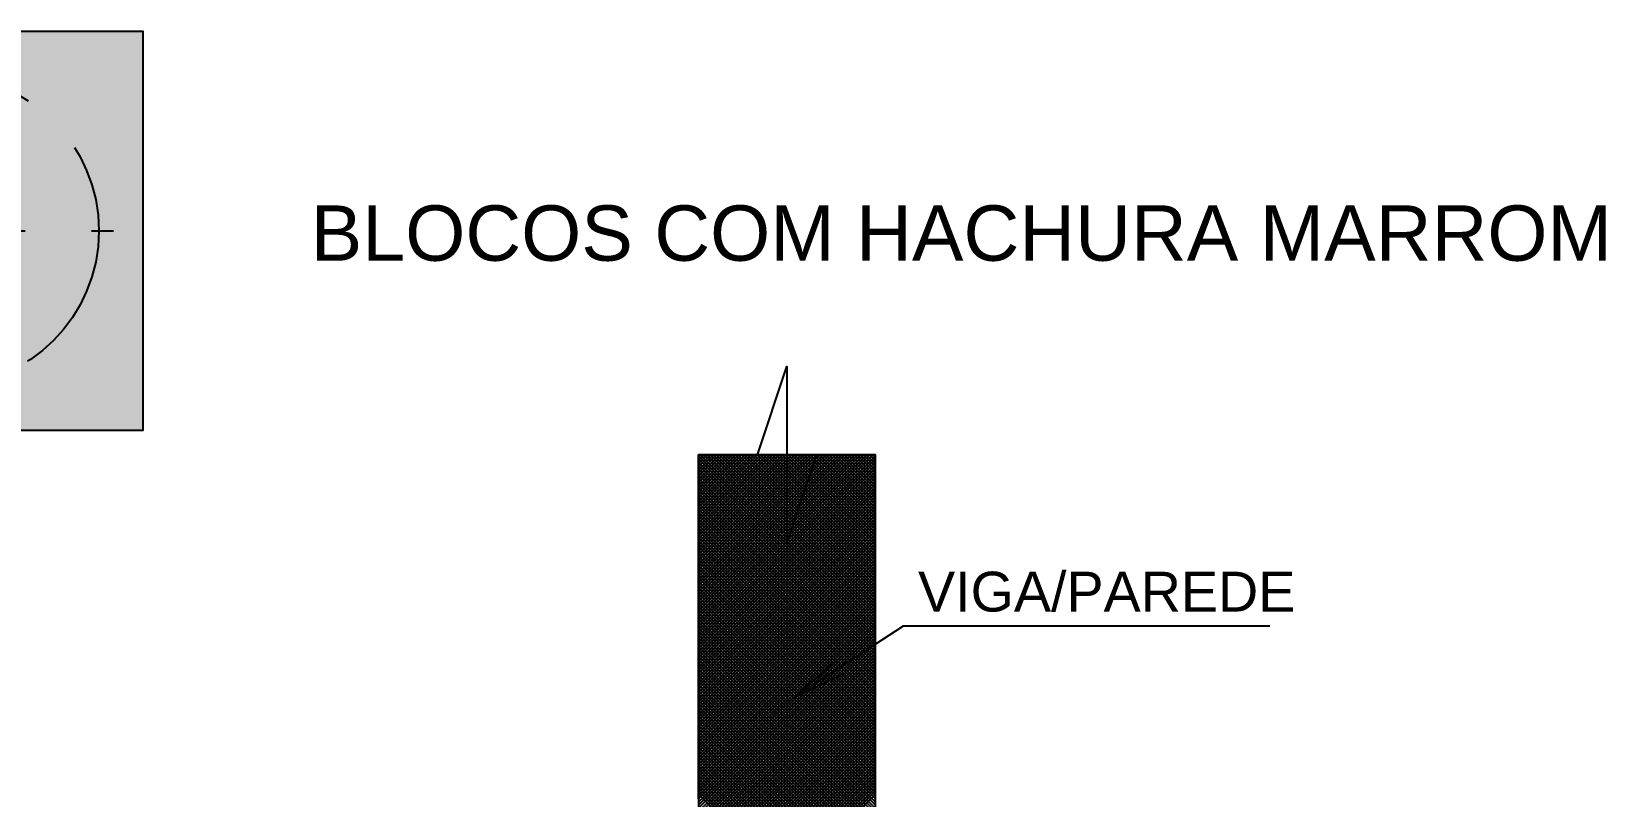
# Model space of a CAD drawing. Extents: x 0 to 119, y 0 to 84.
# Drawn here: x 51.49 to 58.61, y 18.43 to 21.88 of the extents above; entities that cross this region are included whole.
import ezdxf

# ---------------------------------------------------------------- set-up
doc = ezdxf.new("R2010")
doc.units = 0
doc.header["$MEASUREMENT"] = 0
doc.linetypes.add('ESTILO_TQS_0001', pattern=[1, 0.7, -0.3])
doc.linetypes.add('ESTILO_TQS_0002', pattern=[0.4, 0.1, -0.3])
for name, color, linetype in [('10', 252, 'CONTINUOUS'), ('18', 6, 'CONTINUOUS'), ('29', 9, 'CONTINUOUS'), ('3', 7, 'CONTINUOUS'), ('32', 250, 'CONTINUOUS'), ('54', 7, 'CONTINUOUS'), ('6', 178, 'CONTINUOUS')]:
    doc.layers.add(name, color=color, linetype=linetype)
doc.styles.add('TQS_ARIAL', font='arial.ttf')

msp = doc.modelspace()

# ---------------------------------------------------------------- linework, layer by layer
at = {"layer": '10', "color": 252, "linetype": 'ESTILO_TQS_0002'}
msp.add_line((50.165095, 20.981287), (52.031295, 20.981287), dxfattribs=at)
at = {"layer": '10', "color": 252, "linetype": 'ESTILO_TQS_0001'}
msp.add_circle((51.098195, 20.981287), 0.7, dxfattribs=at)
at = {"layer": '18', "color": 6, "linetype": 'Continuous'}
msp.add_lwpolyline([(50.198195, 20.081287), (51.998195, 20.081287), (51.998195, 21.881287), (50.198195, 21.881287), (50.198195, 20.081287)], dxfattribs=at)
at = {"layer": '29', "color": 9, "linetype": 'Continuous'}
for p, q in [((54.507016, 19.179961), (55.296433, 19.969379)), ((54.507016, 19.194103), (55.282291, 19.969379)), ((54.507016, 19.208245), (55.268149, 19.969379)), ((54.507016, 19.222387), (55.254007, 19.969379)), ((54.507016, 19.236529), (55.239865, 19.969379)), ((54.507016, 19.250672), (55.225723, 19.969379)), ((54.507016, 19.264814), (55.211581, 19.969379)), ((54.507016, 19.278956), (55.197438, 19.969379)), ((54.507016, 19.293098), (55.183296, 19.969379)), ((54.507016, 19.30724), (55.169154, 19.969379)), ((54.507016, 19.321382), (55.155012, 19.969379)), ((54.507016, 19.335524), (55.14087, 19.969379)), ((54.507016, 19.349667), (55.126728, 19.969379)), ((54.507016, 19.363809), (55.112586, 19.969379)), ((54.507016, 19.377951), (55.098443, 19.969379)), ((54.507016, 19.392093), (55.084301, 19.969379)), ((54.507016, 19.406235), (55.070159, 19.969379)), ((54.507016, 19.420377), (55.056017, 19.969379)), ((54.507016, 19.434519), (55.041875, 19.969379)), ((54.507016, 19.448662), (55.027733, 19.969379)), ((54.507016, 19.462804), (55.013591, 19.969379)), ((54.507016, 19.476946), (54.999448, 19.969379)), ((54.507016, 19.491088), (54.985306, 19.969379)), ((54.507016, 19.50523), (54.971164, 19.969379)), ((54.507016, 19.519372), (54.957022, 19.969379)), ((54.507016, 19.533514), (54.94288, 19.969379)), ((54.507016, 19.547656), (54.928738, 19.969379)), ((54.507016, 19.561799), (54.914596, 19.969379)), ((54.507016, 19.575941), (54.900454, 19.969379)), ((54.507016, 19.590083), (54.886311, 19.969379)), ((54.507016, 19.604225), (54.872169, 19.969379)), ((54.507016, 19.618367), (54.858027, 19.969379)), ((54.507016, 19.632509), (54.843885, 19.969379)), ((54.507016, 19.646651), (54.829743, 19.969379)), ((54.507016, 19.660794), (54.815601, 19.969379)), ((54.507016, 19.674936), (54.801459, 19.969379)), ((54.507016, 19.689078), (54.787316, 19.969379)), ((54.507016, 19.70322), (54.773174, 19.969379)), ((54.507016, 19.717362), (54.759032, 19.969379)), ((54.507016, 19.731504), (54.74489, 19.969379)), ((54.507016, 19.745646), (54.730748, 19.969379)), ((54.507016, 19.759789), (54.716606, 19.969379)), ((54.507016, 19.773931), (54.702464, 19.969379)), ((54.507016, 19.788073), (54.688321, 19.969379)), ((54.507016, 19.802215), (54.674179, 19.969379)), ((54.507016, 19.816357), (54.660037, 19.969379)), ((54.507016, 19.830499), (54.645895, 19.969379)), ((54.507016, 19.844641), (54.631753, 19.969379)), ((54.507016, 19.858783), (54.617611, 19.969379)), ((54.507016, 19.872926), (54.603469, 19.969379)), ((54.507016, 19.887068), (54.589327, 19.969379)), ((54.507016, 19.90121), (54.575184, 19.969379)), ((54.507016, 19.915352), (54.561042, 19.969379)), ((54.507016, 19.929494), (54.5469, 19.969379)), ((54.507016, 19.943636), (54.532758, 19.969379)), ((54.507016, 19.957778), (54.518616, 19.969379)), ((54.507016, 19.165819), (55.307016, 19.965819)), ((54.507016, 19.96547), (55.307016, 19.16547)), ((54.507016, 19.151677), (55.307016, 19.951677)), ((54.507016, 19.951328), (55.307016, 19.151328)), ((54.507016, 19.137535), (55.307016, 19.937535)), ((54.507016, 19.937186), (55.307016, 19.137186)), ((54.507016, 19.123392), (55.307016, 19.923392)), ((54.507016, 19.923044), (55.307016, 19.123044)), ((54.51725, 19.969379), (55.307016, 19.179613)), ((54.531392, 19.969379), (55.307016, 19.193755)), ((54.545534, 19.969379), (55.307016, 19.207897)), ((54.559676, 19.969379), (55.307016, 19.222039)), ((54.573818, 19.969379), (55.307016, 19.236181)), ((54.58796, 19.969379), (55.307016, 19.250323)), ((54.602103, 19.969379), (55.307016, 19.264465)), ((54.616245, 19.969379), (55.307016, 19.278608)), ((54.630387, 19.969379), (55.307016, 19.29275)), ((54.644529, 19.969379), (55.307016, 19.306892)), ((54.658671, 19.969379), (55.307016, 19.321034)), ((54.672813, 19.969379), (55.307016, 19.335176)), ((54.686955, 19.969379), (55.307016, 19.349318)), ((54.701098, 19.969379), (55.307016, 19.36346)), ((54.71524, 19.969379), (55.307016, 19.377602)), ((54.729382, 19.969379), (55.307016, 19.391745)), ((54.743524, 19.969379), (55.307016, 19.405887)), ((54.757666, 19.969379), (55.307016, 19.420029)), ((54.771808, 19.969379), (55.307016, 19.434171)), ((54.78595, 19.969379), (55.307016, 19.448313)), ((54.800093, 19.969379), (55.307016, 19.462455)), ((54.814235, 19.969379), (55.307016, 19.476597)), ((54.828377, 19.969379), (55.307016, 19.49074)), ((54.842519, 19.969379), (55.307016, 19.504882)), ((54.856661, 19.969379), (55.307016, 19.519024)), ((54.870803, 19.969379), (55.307016, 19.533166)), ((54.884945, 19.969379), (55.307016, 19.547308)), ((54.899087, 19.969379), (55.307016, 19.56145)), ((54.91323, 19.969379), (55.307016, 19.575592)), ((54.927372, 19.969379), (55.307016, 19.589735)), ((54.941514, 19.969379), (55.307016, 19.603877)), ((54.955656, 19.969379), (55.307016, 19.618019)), ((54.969798, 19.969379), (55.307016, 19.632161)), ((54.98394, 19.969379), (55.307016, 19.646303)), ((54.998082, 19.969379), (55.307016, 19.660445)), ((55.012225, 19.969379), (55.307016, 19.674587)), ((55.026367, 19.969379), (55.307016, 19.688729)), ((55.040509, 19.969379), (55.307016, 19.702872)), ((55.054651, 19.969379), (55.307016, 19.717014)), ((55.068793, 19.969379), (55.307016, 19.731156)), ((55.082935, 19.969379), (55.307016, 19.745298)), ((55.097077, 19.969379), (55.307016, 19.75944)), ((55.111219, 19.969379), (55.307016, 19.773582)), ((55.125362, 19.969379), (55.307016, 19.787724)), ((55.139504, 19.969379), (55.307016, 19.801867)), ((55.153646, 19.969379), (55.307016, 19.816009)), ((55.167788, 19.969379), (55.307016, 19.830151)), ((55.18193, 19.969379), (55.307016, 19.844293)), ((55.196072, 19.969379), (55.307016, 19.858435)), ((55.210214, 19.969379), (55.307016, 19.872577)), ((55.224357, 19.969379), (55.307016, 19.886719)), ((55.238499, 19.969379), (55.307016, 19.900862)), ((55.252641, 19.969379), (55.307016, 19.915004)), ((55.266783, 19.969379), (55.307016, 19.929146)), ((55.280925, 19.969379), (55.307016, 19.943288)), ((55.295067, 19.969379), (55.307016, 19.95743)), ((54.507016, 19.10925), (55.307016, 19.90925)), ((54.507016, 19.908902), (55.307016, 19.108902)), ((54.507016, 19.095108), (55.307016, 19.895108)), ((54.507016, 19.89476), (55.307016, 19.09476)), ((54.507016, 19.080966), (55.307016, 19.880966)), ((54.507016, 19.880618), (55.307016, 19.080618)), ((54.507016, 19.066824), (55.307016, 19.866824)), ((54.507016, 19.866476), (55.307016, 19.066476)), ((54.507016, 19.052682), (55.307016, 19.852682)), ((54.507016, 19.852333), (55.307016, 19.052333)), ((54.507016, 19.03854), (55.307016, 19.83854)), ((54.507016, 19.838191), (55.307016, 19.038191)), ((54.507016, 19.024397), (55.307016, 19.824397)), ((54.507016, 19.824049), (55.307016, 19.024049)), ((54.507016, 19.010255), (55.307016, 19.810255)), ((54.507016, 19.809907), (55.307016, 19.009907)), ((54.507016, 18.996113), (55.307016, 19.796113)), ((54.507016, 19.795765), (55.307016, 18.995765)), ((54.507016, 18.981971), (55.307016, 19.781971)), ((54.507016, 19.781623), (55.307016, 18.981623)), ((54.507016, 18.967829), (55.307016, 19.767829)), ((54.507016, 19.767481), (55.307016, 18.967481)), ((54.507016, 18.953687), (55.307016, 19.753687)), ((54.507016, 19.753338), (55.307016, 18.953338)), ((54.507016, 18.939545), (55.307016, 19.739545)), ((54.507016, 19.739196), (55.307016, 18.939196)), ((54.507016, 18.925403), (55.307016, 19.725403)), ((54.507016, 19.725054), (55.307016, 18.925054)), ((54.507016, 18.91126), (55.307016, 19.71126)), ((54.507016, 19.710912), (55.307016, 18.910912)), ((54.507016, 18.897118), (55.307016, 19.697118)), ((54.507016, 19.69677), (55.307016, 18.89677)), ((54.507016, 18.882976), (55.307016, 19.682976)), ((54.507016, 19.682628), (55.307016, 18.882628)), ((54.507016, 18.868834), (55.307016, 19.668834)), ((54.507016, 19.668486), (55.307016, 18.868486)), ((54.507016, 18.854692), (55.307016, 19.654692)), ((54.507016, 19.654343), (55.307016, 18.854343)), ((54.507016, 18.84055), (55.307016, 19.64055)), ((54.507016, 19.640201), (55.307016, 18.840201)), ((54.507016, 18.826408), (55.307016, 19.626408)), ((54.507016, 19.626059), (55.307016, 18.826059)), ((54.507016, 18.812265), (55.307016, 19.612265)), ((54.507016, 19.611917), (55.307016, 18.811917)), ((54.507016, 18.798123), (55.307016, 19.598123)), ((54.507016, 19.597775), (55.307016, 18.797775)), ((54.507016, 18.783981), (55.307016, 19.583981)), ((54.507016, 19.583633), (55.307016, 18.783633)), ((54.507016, 18.769839), (55.307016, 19.569839)), ((54.507016, 19.569491), (55.307016, 18.769491)), ((54.507016, 18.755697), (55.307016, 19.555697)), ((54.507016, 19.555349), (55.307016, 18.755349)), ((54.507016, 18.741555), (55.307016, 19.541555)), ((54.507016, 19.541206), (55.307016, 18.741206)), ((54.507016, 18.727413), (55.307016, 19.527413)), ((54.507016, 19.527064), (55.307016, 18.727064)), ((54.507016, 18.71327), (55.307016, 19.51327)), ((54.507016, 19.512922), (55.307016, 18.712922)), ((54.507016, 18.699128), (55.307016, 19.499128)), ((54.507016, 19.49878), (55.307016, 18.69878)), ((54.507016, 18.684986), (55.307016, 19.484986)), ((54.507016, 19.484638), (55.307016, 18.684638)), ((54.507016, 18.670844), (55.307016, 19.470844)), ((54.507016, 19.470496), (55.307016, 18.670496)), ((54.507016, 18.656702), (55.307016, 19.456702)), ((54.507016, 19.456354), (55.307016, 18.656354)), ((54.507016, 18.64256), (55.307016, 19.44256)), ((54.507016, 19.442211), (55.307016, 18.642211)), ((54.507016, 18.628418), (55.307016, 19.428418)), ((54.507016, 19.428069), (55.307016, 18.628069)), ((54.507016, 18.614276), (55.307016, 19.414276)), ((54.507016, 19.413927), (55.307016, 18.613927)), ((54.507016, 18.600133), (55.307016, 19.400133)), ((54.507016, 19.399785), (55.307016, 18.599785)), ((54.507016, 18.585991), (55.307016, 19.385991)), ((54.507016, 19.385643), (55.307016, 18.585643)), ((54.507016, 18.571849), (55.307016, 19.371849)), ((54.507016, 19.371501), (55.307016, 18.571501)), ((54.507016, 18.557707), (55.307016, 19.357707)), ((54.507016, 19.357359), (55.307016, 18.557359)), ((54.507016, 18.543565), (55.307016, 19.343565)), ((54.507016, 19.343216), (55.307016, 18.543216)), ((54.507016, 18.529423), (55.307016, 19.329423)), ((54.507016, 19.329074), (55.307016, 18.529074)), ((54.507016, 18.515281), (55.307016, 19.315281)), ((54.507016, 19.314932), (55.307016, 18.514932)), ((54.507016, 18.501138), (55.307016, 19.301138)), ((54.507016, 19.30079), (55.307016, 18.50079)), ((54.507016, 18.486996), (55.307016, 19.286996)), ((54.507016, 19.286648), (55.307016, 18.486648)), ((54.507016, 18.472854), (55.307016, 19.272854)), ((54.507016, 19.272506), (55.307016, 18.472506)), ((54.507016, 18.458712), (55.307016, 19.258712)), ((54.507016, 19.258364), (55.307016, 18.458364)), ((54.507016, 18.44457), (55.307016, 19.24457)), ((54.507016, 19.244222), (55.307016, 18.444222)), ((54.507016, 18.430428), (55.307016, 19.230428)), ((54.507016, 19.230079), (55.307016, 18.430079)), ((54.507016, 18.416286), (55.307016, 19.216286)), ((54.507016, 19.215937), (55.307016, 18.415937)), ((54.507016, 18.402143), (55.307016, 19.202143)), ((54.507016, 19.201795), (55.307016, 18.401795)), ((54.507016, 18.388001), (55.307016, 19.188001)), ((54.507016, 19.187653), (55.307016, 18.387653)), ((54.507016, 18.373859), (55.307016, 19.173859)), ((54.507016, 19.173511), (55.307016, 18.373511)), ((54.507016, 18.359717), (55.307016, 19.159717)), ((54.507016, 19.159369), (55.307016, 18.359369)), ((54.507016, 18.345575), (55.307016, 19.145575)), ((54.507016, 19.145227), (55.307016, 18.345227)), ((54.507016, 18.331433), (55.307016, 19.131433)), ((54.507016, 19.131084), (55.307016, 18.331084)), ((54.507016, 18.317291), (55.307016, 19.117291)), ((54.507016, 19.116942), (55.307016, 18.316942)), ((54.507016, 18.303149), (55.307016, 19.103149)), ((54.507016, 19.1028), (55.307016, 18.3028)), ((54.507016, 18.289006), (55.307016, 19.089006)), ((54.507016, 19.088658), (55.307016, 18.288658)), ((54.507016, 18.274864), (55.307016, 19.074864)), ((54.507016, 19.074516), (55.307016, 18.274516)), ((54.507016, 18.260722), (55.307016, 19.060722)), ((54.507016, 19.060374), (55.307016, 18.260374)), ((54.507016, 18.24658), (55.307016, 19.04658)), ((54.507016, 19.046232), (55.307016, 18.246232)), ((54.507016, 18.232438), (55.307016, 19.032438)), ((54.507016, 19.03209), (55.307016, 18.23209)), ((54.507016, 18.218296), (55.307016, 19.018296)), ((54.507016, 19.017947), (55.307016, 18.217947)), ((54.507016, 18.204154), (55.307016, 19.004154)), ((54.507016, 19.003805), (55.307016, 18.203805)), ((54.507016, 18.190011), (55.307016, 18.990011)), ((54.507016, 18.989663), (55.307016, 18.189663)), ((54.507016, 18.175869), (55.307016, 18.975869)), ((54.507016, 18.975521), (55.307016, 18.175521)), ((54.507016, 18.161727), (55.307016, 18.961727)), ((54.507016, 18.961379), (55.307016, 18.161379)), ((54.507016, 18.147585), (55.307016, 18.947585)), ((54.507016, 18.947237), (55.307016, 18.147237)), ((54.507016, 18.133443), (55.307016, 18.933443)), ((54.507016, 18.933095), (55.307016, 18.133095)), ((54.507016, 18.119301), (55.307016, 18.919301)), ((54.507016, 18.918952), (55.307016, 18.118952)), ((54.507016, 18.105159), (55.307016, 18.905159)), ((54.507016, 18.90481), (55.307016, 18.10481)), ((54.507016, 18.091017), (55.307016, 18.891017)), ((54.507016, 18.890668), (55.307016, 18.090668)), ((54.507016, 18.076874), (55.307016, 18.876874)), ((54.507016, 18.876526), (55.307016, 18.076526)), ((54.507016, 18.062732), (55.307016, 18.862732)), ((54.507016, 18.862384), (55.307016, 18.062384)), ((54.507016, 18.04859), (55.307016, 18.84859)), ((54.507016, 18.848242), (55.307016, 18.048242)), ((54.507016, 18.034448), (55.307016, 18.834448)), ((54.507016, 18.8341), (55.307016, 18.0341)), ((54.507016, 18.020306), (55.307016, 18.820306)), ((54.507016, 18.819957), (55.307016, 18.019957)), ((54.507016, 18.006164), (55.307016, 18.806164)), ((54.507016, 18.805815), (55.307016, 18.005815)), ((54.507016, 17.992022), (55.307016, 18.792022)), ((54.507016, 18.791673), (55.307016, 17.991673)), ((54.507016, 17.977879), (55.307016, 18.777879)), ((54.507016, 18.777531), (55.307016, 17.977531)), ((54.507016, 17.963737), (55.307016, 18.763737)), ((54.507016, 18.763389), (55.307016, 17.963389)), ((54.507016, 17.949595), (55.307016, 18.749595)), ((54.507016, 18.749247), (55.307016, 17.949247)), ((54.507016, 17.935453), (55.307016, 18.735453)), ((54.507016, 18.735105), (55.307016, 17.935105)), ((54.507016, 17.921311), (55.307016, 18.721311)), ((54.507016, 18.720963), (55.307016, 17.920963)), ((54.507016, 17.907169), (55.307016, 18.707169)), ((54.507016, 18.70682), (55.307016, 17.90682)), ((54.507016, 17.893027), (55.307016, 18.693027)), ((54.507016, 18.692678), (55.307016, 17.892678)), ((54.507016, 17.878884), (55.307016, 18.678884)), ((54.507016, 18.678536), (55.307016, 17.878536)), ((54.507016, 17.864742), (55.307016, 18.664742)), ((54.507016, 18.664394), (55.307016, 17.864394)), ((54.507016, 18.650252), (55.300268, 17.857)), ((54.507016, 18.63611), (55.286126, 17.857)), ((54.513415, 17.857), (55.307016, 18.6506)), ((54.527558, 17.857), (55.307016, 18.636458)), ((54.507016, 18.621968), (55.271983, 17.857)), ((54.507016, 18.607825), (55.257841, 17.857)), ((54.507016, 18.593683), (55.243699, 17.857)), ((54.507016, 18.579541), (55.229557, 17.857)), ((54.507016, 18.565399), (55.215415, 17.857)), ((54.5417, 17.857), (55.307016, 18.622316)), ((54.555842, 17.857), (55.307016, 18.608174)), ((54.569984, 17.857), (55.307016, 18.594032)), ((54.584126, 17.857), (55.307016, 18.57989)), ((54.598268, 17.857), (55.307016, 18.565747)), ((54.507016, 18.551257), (55.201273, 17.857)), ((54.507016, 18.537115), (55.187131, 17.857)), ((54.507016, 18.522973), (55.172988, 17.857)), ((54.507016, 18.50883), (55.158846, 17.857)), ((54.507016, 18.494688), (55.144704, 17.857)), ((54.61241, 17.857), (55.307016, 18.551605)), ((54.626553, 17.857), (55.307016, 18.537463)), ((54.640695, 17.857), (55.307016, 18.523321)), ((54.654837, 17.857), (55.307016, 18.509179)), ((54.668979, 17.857), (55.307016, 18.495037)), ((54.507016, 18.480546), (55.130562, 17.857)), ((54.507016, 18.466404), (55.11642, 17.857)), ((54.507016, 18.452262), (55.102278, 17.857)), ((54.507016, 18.43812), (55.088136, 17.857)), ((54.683121, 17.857), (55.307016, 18.480895)), ((54.697263, 17.857), (55.307016, 18.466752)), ((54.711405, 17.857), (55.307016, 18.45261)), ((54.725547, 17.857), (55.307016, 18.438468))]:
    msp.add_line(p, q, dxfattribs=at)
msp.add_lwpolyline([(54.507016, 17.857), (55.307016, 17.857), (55.307016, 19.969379), (54.507016, 19.969379), (54.507016, 17.857)], dxfattribs=at)
at = {"layer": '32', "color": 250, "linetype": 'Continuous'}
msp.add_lwpolyline([(57.088072, 19.196436), (55.432403, 19.196436), (54.939896, 18.875445), (55.12973, 19.03812), (54.939896, 18.875445), (55.165365, 18.983444)], dxfattribs=at)
at = {"layer": '54', "linetype": 'Continuous'}
msp.add_lwpolyline([(51.998195, 21.881287), (50.198195, 21.881287), (50.198195, 20.081287), (51.998195, 20.081287), (51.998195, 21.881287)], dxfattribs=at)
for points in [[(51.998195, 21.881287), (50.198195, 21.881287), (50.198195, 20.081287)], [(51.998195, 21.881287), (50.198195, 20.081287), (51.998195, 20.081287)], [(51.998195, 21.881287), (51.998195, 20.081287), (51.998195, 21.881287)]]:
    msp.add_solid(points, dxfattribs=at)
at = {"layer": '6', "color": 178, "linetype": 'Continuous'}
for p, q in [((54.507016, 18.417), (54.507016, 19.969379)), ((55.307016, 18.417), (55.307016, 19.969379))]:
    msp.add_line(p, q, dxfattribs=at)
msp.add_lwpolyline([(54.507016, 19.969379), (54.773683, 19.969379), (54.907016, 20.369379), (54.907016, 19.569379), (55.040349, 19.969379), (55.307016, 19.969379)], dxfattribs=at)

# ---------------------------------------------------------------- texts
at = {"layer": '3', "color": 7, "linetype": 'Continuous', "style": 'TQS_ARIAL'}
msp.add_text('BLOCOS COM HACHURA MARROM', height=0.25, dxfattribs=at).set_placement((52.755321, 20.846165))
at = {"layer": '32', "color": 250, "linetype": 'Continuous', "style": 'TQS_ARIAL'}
msp.add_text('VIGA/PAREDE', height=0.18, dxfattribs=at).set_placement((55.49941, 19.262113))

doc.saveas('drawing.dxf')
